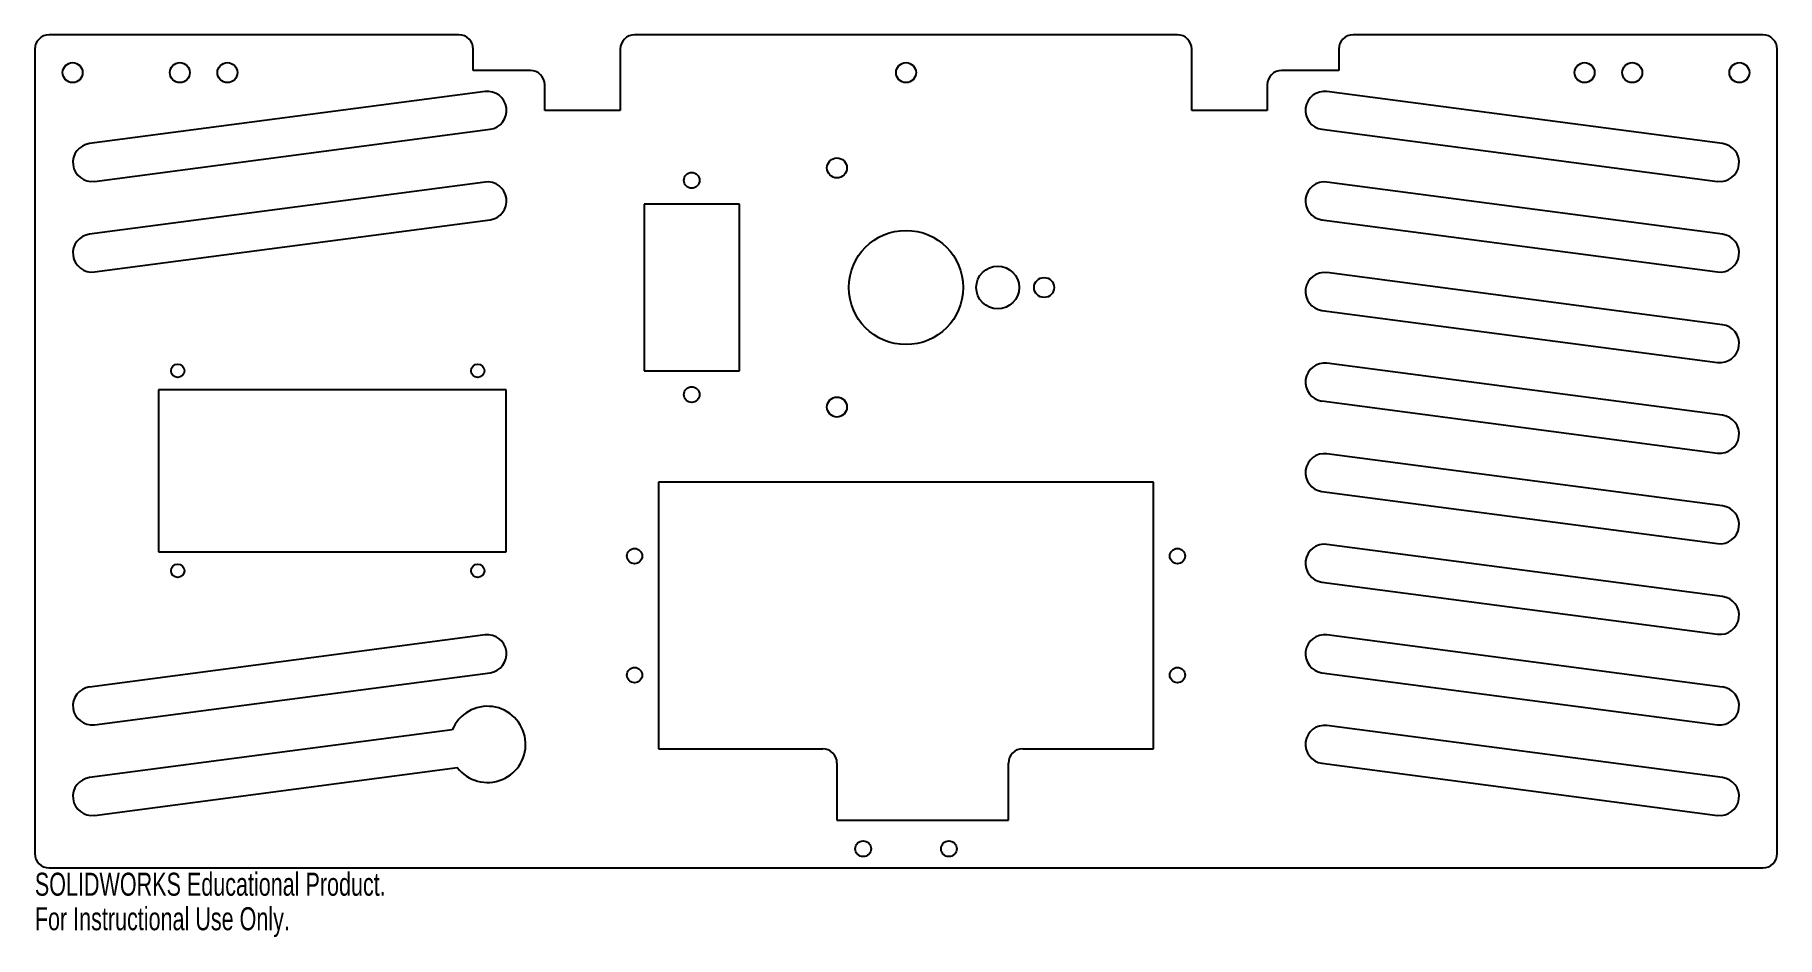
# Model space of a CAD drawing. Header units: millimetres. Extents: x 0 to 366, y -15 to 175.
import ezdxf

# ---------------------------------------------------------------- set-up
doc = ezdxf.new("R2010")
doc.units = ezdxf.units.MM
doc.styles.add('SLDTEXTSTYLE0', font='TXT', dxfattribs={"width": 0.7})

msp = doc.modelspace()

# ---------------------------------------------------------------- linework, layer by layer
at = {"color": 7, "linetype": 'Continuous', "lineweight": 25}
for p, q in [((0, 172), (0, 3)), ((89.06, 175), (3, 175)), ((92.06, 167.5), (92.06, 172)), ((122.94, 172), (122.94, 159.12)), ((239.94, 175), (125.94, 175)), ((242.94, 159.12), (242.94, 172)), ((273.81, 172), (273.81, 167.5)), ((362.88, 175), (276.81, 175)), ((365.88, 3), (365.88, 172)), ((104.06, 167.5), (92.06, 167.5)), ((273.81, 167.5), (261.81, 167.5)), ((94.54, 163.09), (11.48, 152.16)), ((107.06, 159.12), (107.06, 164.5)), ((258.81, 164.5), (258.81, 159.12)), ((354.4, 152.16), (271.33, 163.09)), ((122.94, 159.12), (107.06, 159.12)), ((258.81, 159.12), (242.94, 159.12)), ((12.52, 144.22), (95.58, 155.16)), ((270.29, 155.16), (353.35, 144.22)), ((94.54, 144.06), (11.48, 133.13)), ((354.4, 133.13), (271.33, 144.06)), ((127.94, 139.43), (127.94, 104.42)), ((147.94, 139.43), (127.94, 139.43)), ((147.94, 104.42), (147.94, 139.43)), ((12.52, 125.2), (95.58, 136.13)), ((270.29, 136.13), (353.35, 125.2)), ((354.4, 114.1), (271.33, 125.04)), ((270.29, 117.11), (353.35, 106.17)), ((127.94, 104.42), (147.94, 104.42)), ((354.4, 95.07), (271.33, 106.01)), ((26, 100.42), (26, 66.42)), ((99, 100.42), (26, 100.42)), ((99, 66.42), (99, 100.42)), ((270.29, 98.08), (353.35, 87.14)), ((354.4, 76.05), (271.33, 86.98)), ((130.94, 81), (130.94, 25)), ((234.94, 81), (130.94, 81)), ((234.94, 25), (234.94, 81)), ((270.29, 79.05), (353.35, 68.12)), ((26, 66.42), (99, 66.42)), ((354.4, 57.02), (271.33, 67.96)), ((270.29, 60.02), (353.35, 49.09)), ((94.54, 48.93), (11.48, 37.99)), ((354.4, 37.99), (271.33, 48.93)), ((12.52, 30.06), (95.58, 41)), ((270.29, 41), (353.35, 30.06)), ((354.4, 18.97), (271.33, 29.9)), ((87.67, 29), (11.48, 18.97)), ((130.94, 25), (165.44, 25)), ((168.44, 22), (168.44, 10)), ((204.44, 10), (204.44, 22)), ((207.44, 25), (234.94, 25)), ((270.29, 21.97), (353.35, 11.03)), ((12.52, 11.03), (88.72, 21.07)), ((168.44, 10), (204.44, 10)), ((3, 0), (362.88, 0))]:
    msp.add_line(p, q, dxfattribs=at)
for centre, radius in [((7.94, 167.06), 2.1), ((30.44, 167.06), 2.1), ((40.44, 167.06), 2.1), ((182.94, 167.06), 2.1), ((325.44, 167.06), 2.1), ((335.44, 167.06), 2.1), ((357.94, 167.06), 2.1), ((168.44, 147.04), 2.1), ((137.94, 144.43), 1.65), ((182.94, 121.92), 12), ((202.19, 121.92), 4.5), ((211.94, 121.92), 2.1), ((30, 104.42), 1.4), ((93, 104.42), 1.4), ((137.94, 99.42), 1.65), ((168.44, 96.81), 2.1), ((125.94, 65.5), 1.6), ((239.94, 65.5), 1.6), ((30, 62.42), 1.4), ((93, 62.42), 1.4), ((125.94, 40.5), 1.6), ((239.94, 40.5), 1.6), ((173.94, 4), 1.65), ((191.94, 4), 1.65)]:
    msp.add_circle(centre, radius, dxfattribs=at)
for centre, radius, start, end in [((3, 172), 3, 90, 180), ((89.06, 172), 3, 0, 90), ((125.94, 172), 3, 90, 180), ((239.94, 172), 3, 0, 90), ((276.81, 172), 3, 90, 180), ((362.88, 172), 3, 0, 90), ((104.06, 164.5), 3, 0, 90), ((261.81, 164.5), 3, 90, 180), ((95.06, 159.12), 4, 277.5, 97.5), ((270.81, 159.12), 4, 82.5, 262.5), ((12, 148.19), 4, 97.5, 277.5), ((353.88, 148.19), 4, 262.5, 82.5), ((95.06, 140.1), 4, 277.5, 97.5), ((270.81, 140.1), 4, 82.5, 262.5), ((12, 129.16), 4, 97.5, 277.5), ((353.88, 129.16), 4, 262.5, 82.5), ((270.81, 121.07), 4, 82.5, 262.5), ((353.88, 110.14), 4, 262.5, 82.5), ((270.81, 102.04), 4, 82.5, 262.5), ((353.88, 91.11), 4, 262.5, 82.5), ((270.81, 83.02), 4, 82.5, 262.5), ((353.88, 72.08), 4, 262.5, 82.5), ((270.81, 63.99), 4, 82.5, 262.5), ((353.88, 53.05), 4, 262.5, 82.5), ((95.06, 44.96), 4, 277.5, 97.5), ((270.81, 44.96), 4, 82.5, 262.5), ((12, 34.03), 4, 97.5, 277.5), ((353.88, 34.03), 4, 262.5, 82.5), ((95.06, 25.94), 8, 217.5, 157.5), ((270.81, 25.94), 4, 82.5, 262.5), ((165.44, 22), 3, 0, 90), ((207.44, 22), 3, 90, 180), ((12, 15), 4, 97.5, 277.5), ((353.88, 15), 4, 262.5, 82.5), ((3, 3), 3, 180, 270), ((362.88, 3), 3, 270, 0)]:
    msp.add_arc(centre, radius, start, end, dxfattribs=at)

# ---------------------------------------------------------------- texts
at = {"color": 7, "linetype": 'Continuous', "char_height": 4.8336, "attachment_point": 1, "style": 'SLDTEXTSTYLE0'}
for s, insert in [('SOLIDWORKS Educational Product.', (0, -1.02)), ('For Instructional Use Only.', (0, -8.27))]:
    msp.add_mtext(s, dxfattribs=dict(at, insert=insert))

doc.saveas('drawing.dxf')
